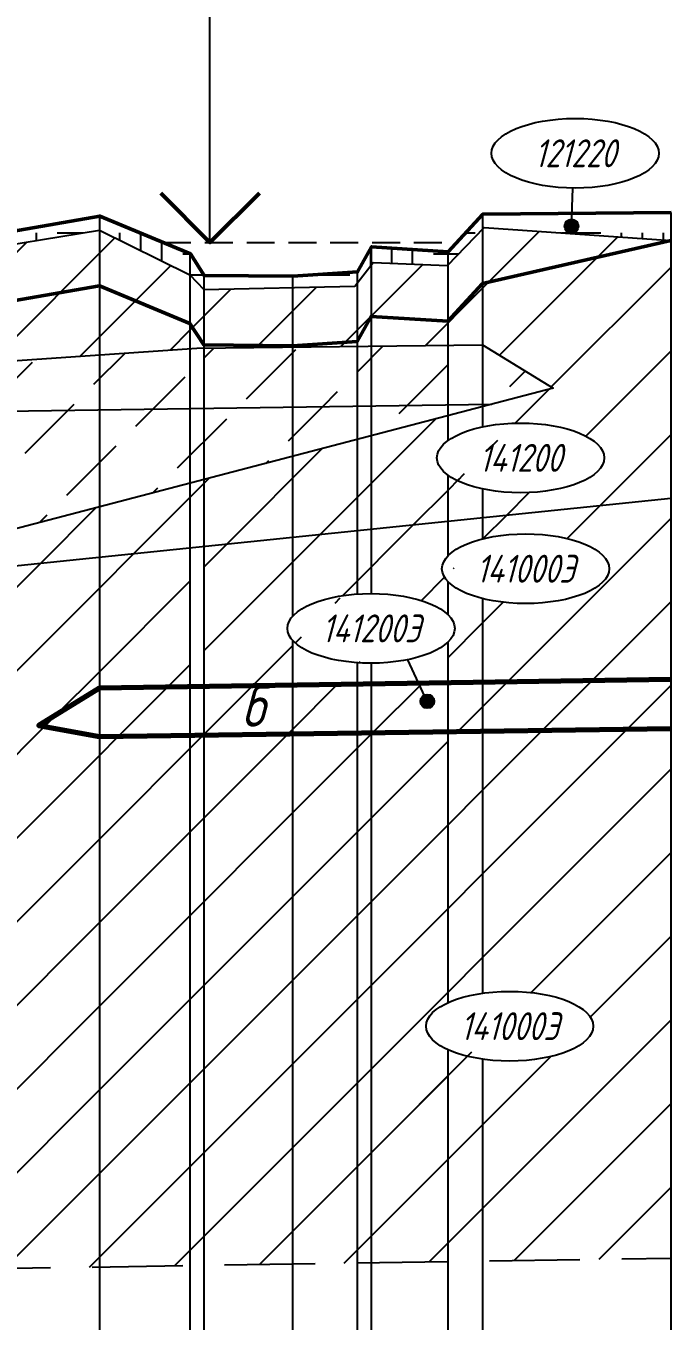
# Model space of a CAD drawing. Extents: x 27 to 1288, y -35 to 667.
# Drawn here: x 887.8 to 934.1, y 343.8 to 436.7 of the extents above; entities that cross this region are included whole.
import ezdxf
from ezdxf.enums import TextEntityAlignment as Align

# ---------------------------------------------------------------- set-up
doc = ezdxf.new("R2010")
doc.units = 0
doc.header["$PDMODE"] = 34
doc.linetypes.add('IZ_HIDDEN', pattern=[3, 2, -1])
doc.linetypes.add('ИИ27003', pattern=[9.5, 6.5, -3])
for name, color, linetype, lineweight in [('ИИ_ГЕОЛОГИЯ_025', 7, 'Continuous', 25), ('ИИ_ГЕОЛОГИЯ_050', 7, 'Continuous', 50), ('ИИ_ГЕОЛОГИЯ_070', 7, 'Continuous', 70), ('ИИ_ГИДРОЛОГИЯ_025', 150, 'Continuous', 25), ('ИИ_ПРОФИЛЬ_025', 7, 'Continuous', 25), ('ИИ_ТЕКСТ_025', 7, 'Continuous', 25)]:
    doc.layers.add(name, color=color, linetype=linetype, lineweight=lineweight)
doc.layers.add('Профиль', color=7, linetype='Continuous')
doc.layers.add('ТХ-Л', color=140, linetype='Continuous')
doc.styles.add('VNIPISIMPLEXCUR', font='simplex.shx', dxfattribs={"width": 0.8, "oblique": 15})
doc.linetypes.add('ИИ27001', pattern='A,2.5,[1,3dservice.shx,S=1.85,R=180.0000198478428,X=0,Y=0],2.5,-1', length=6)
doc.linetypes.add('ИИ27002', pattern='A,2,-0.6,[1,3dservice.shx,S=0.6,R=30.00001285727039,X=0.9,Y=0],-0.6,[1,3dservice.shx,S=0.6,R=-30.00001285727039,X=0.3,Y=0],-0.6,[1,3dservice.shx,S=0.6,R=209.9999754093337,X=-0.3,Y=0],-0.6,[1,3dservice.shx,S=0.6,R=150.0000069905724,X=-0.9,Y=0],-0.6,2', length=7)
doc.linetypes.add('ИИ27005', pattern='A,2.5,[1,3dservice.shx,S=1.85,R=180.0000198478428,X=0,Y=0],2.5,-2,[4,3dservice.shx,S=0.5,R=0,X=0,Y=0],-2', length=9)
doc.linetypes.add('ИИ27006', pattern='A,2,-2.1,[4,3dservice.shx,S=0.7,R=0,X=0,Y=0],-2.275,[4,3dservice.shx,S=0.7,R=0,X=0,Y=0],-2.1,2', length=10.475)
doc.dimstyles.new('ИИ-1000-м-dm$0', dxfattribs={"dimtxt": 2.5, "dimasz": 2.5, "dimexe": 1.25, "dimexo": 0, "dimgap": 1, "dimtad": 1, "dimtoh": 1, "dimzin": 1, "dimdsep": 46, "dimtxsty": 'VNIPISIMPLEXCUR', "dimblk": 'OBLIQUE', "dimcen": 2.5, "dimaunit": 1, "dimazin": 0, "dimtfac": 1, "dimtmove": 1, "dimatfit": 2, "dimfxl": 1, "dimarcsym": 0})
pattern_1 = [(45, (290.083646905272, -1421.620211683905), (-3.000000002036973, 3.000000002036973), [5, -2])]
pattern_2 = [(45, (287.083646905272, -1421.620211683905), (-3.000000002036973, 3.000000002036973), [])]
pattern_3 = [(90, (287.083646905272, -1421.620211683905), (-4.5, 4.5), [3, -6]), (90, (288.583646905272, -1421.620211683905), (-4.5, 4.5), [3, -6]), (90, (290.083646905272, -1421.620211683905), (-4.5, 4.5), [3, -6]), (0, (291.583646905272, -1421.620211683905), (4.5, 4.5), [3, -6]), (0, (291.583646905272, -1420.120211683905), (4.5, 4.5), [3, -6]), (0, (291.583646905272, -1418.620211683905), (4.5, 4.5), [3, -6])]

# ---------------------------------------------------------------- blocks, each defined once
blk = doc.blocks.new('ИИ16001')
at = {"linetype": 'Continuous', "lineweight": 25}
h = blk.add_hatch(color=0, dxfattribs=at)
edge = h.paths.add_edge_path()
edge.add_arc((0, 0), 0.5, 0, 360)
at = {"color": 0, "linetype": 'Continuous', "lineweight": 25}
blk.add_circle((0, 0), 0.5, dxfattribs=at)
blk = doc.blocks.new('ИИ25020')
at = {"color": 0, "linetype": 'Continuous', "lineweight": 25}
blk.add_ellipse((0, 0), major_axis=(-6, 0), ratio=0.4166666666666667, dxfattribs=at)
at = {"color": 0, "linetype": 'Continuous', "style": 'VNIPISIMPLEXCUR', "oblique": 15, "width": 0.75}
blk.add_attdef('INDEX', text='', height=2, dxfattribs=at).set_placement((0, 0), align=Align.MIDDLE_CENTER)
blk = doc.blocks.new('_Oblique')
at = {"color": 0, "linetype": 'ByBlock', "lineweight": -2}
blk.add_line((-0.5, -0.5), (0.5, 0.5), dxfattribs=at)
blk = doc.blocks.new('*D54')
at = {"layer": 'Defpoints', "color": 0, "transparency": 16777216}
for p in [(834.1102673209161, 483.0427432134748), (834.1102673209161, 421.7217238848094), (774.1102673209159, 419.7424356874544)]:
    blk.add_point(p, dxfattribs=at)
at = {"layer": 'ТХ-Л', "color": 0, "lineweight": -2, "transparency": 16777216}
for p, q in [((804.110267320916, 483.0427432134748), (812.1913332473487, 494.6874027596787)), ((812.1913332473487, 494.6874027596787), (912.2569628537816, 494.6874027596787)), ((774.1102673209159, 419.7424356874544), (774.1102673209159, 484.2927432134748)), ((834.1102673209161, 421.7217238848094), (834.1102673209161, 484.2927432134748)), ((774.1102673209159, 483.0427432134748), (834.1102673209161, 483.0427432134748))]:
    blk.add_line(p, q, dxfattribs=at)
at = {"layer": 'ТХ-Л', "color": 0, "lineweight": -2, "transparency": 16777216, "xscale": 2.5, "yscale": 2.5, "zscale": 2.5, "rotation": 180}
blk.add_blockref('_Oblique', (774.1102673209159, 483.0427432134748), dxfattribs=at)
at = {"layer": 'ТХ-Л', "color": 0, "lineweight": -2, "transparency": 16777216, "xscale": 2.5, "yscale": 2.5, "zscale": 2.5}
blk.add_blockref('_Oblique', (834.1102673209161, 483.0427432134748), dxfattribs=at)
at = {"layer": 'ТХ-Л', "color": 0, "transparency": 16777216, "insert": (862.2241480505651, 497.3540694263453), "char_height": 2.5, "attachment_point": 5, "style": 'VNIPISIMPLEXCUR'}
blk.add_mtext('Укрепление береговой траншеи трехмерными георешетками', dxfattribs=at)

msp = doc.modelspace()

# ---------------------------------------------------------------- hatches: boundary and pattern name
at = {"layer": 'ИИ_ГЕОЛОГИЯ_025'}
h = msp.add_hatch(dxfattribs=at)
h.set_pattern_fill('ИИ_ТОРФ', color=256, pattern_type=2)
h.set_pattern_definition(pattern_3)
h.paths.add_polyline_path([(893.1102673209159, 422.0777742499702), (893.1102673209159, 423.0924356874543), (883.6102673209159, 421.442435687454), (883.6102673209159, 420.5278432639284)])
h.paths.add_polyline_path([(893.1102673209159, 423.0924356874543), (893.1102673209159, 422.0777742499702), (899.6102673209159, 418.8681095123504), (899.6102673209159, 420.3924356874543)])
h.paths.add_polyline_path([(906.9602673209163, 418.7924356874541), (900.6102673209159, 418.8424356874541), (900.6102673209159, 417.8323499777887), (906.9602673209163, 417.968794873347)])
h = msp.add_hatch(dxfattribs=at)
h.set_pattern_fill('ИИ_ТОРФ', color=256, pattern_type=2)
h.set_pattern_definition(pattern_3)
h.paths.add_polyline_path([(899.6102673209159, 420.3924356874543), (899.6102673209159, 418.8681095123504), (900.604412756494, 417.8322241785081), (900.6102673209159, 417.8323499777887), (900.6102673209159, 418.8424356874541)])
h.paths.add_polyline_path([(906.9602673209163, 418.7924356874541), (900.6102673209159, 418.8424356874541), (900.6102673209159, 417.8323499777887), (906.9602673209163, 417.968794873347)])
h.paths.add_polyline_path([(911.6102673209159, 419.0924356874541), (906.9602673209163, 418.7924356874541), (906.9602673209163, 417.968794873347), (911.4316385535142, 418.064872949069), (911.6102673209159, 418.2921809960599)])
h.paths.add_polyline_path([(912.6102673209159, 419.564697457419), (912.6102673209159, 420.8924356874543), (911.6102673209159, 419.0924356874541), (911.6102673209159, 418.2921809960599)])
h.paths.add_polyline_path([(918.1102673209159, 420.5424356874544), (912.6102673209159, 420.8924356874543), (912.6102673209159, 419.564697457419), (912.7658412675166, 419.7626678654269), (918.1016749542919, 419.5321245314669), (918.1102673209159, 419.5411145793453)])
h.paths.add_polyline_path([(920.6102673209159, 422.156822297547), (920.6102673209159, 423.2424356874542), (918.1102673209159, 420.5424356874544), (918.1102673209159, 419.5411145793453)])
h.paths.add_polyline_path([(920.6102673209159, 423.2424356874542), (920.6102673209159, 422.156822297547), (920.7237029429284, 422.2755080703539), (934.1102673209159, 421.3326210765072), (934.1102673209159, 423.3424356874541)])
h.paths.add_polyline_path([(927.489996385272, 422.364525106095, -1), (926.489996385272, 422.364525106095, -1)], flags=16)
h = msp.add_hatch(dxfattribs=at)
h.set_pattern_fill('ИИ_ТОРФ', color=256, pattern_type=2)
h.set_pattern_definition(pattern_3)
h.paths.add_polyline_path([(927.0086042652362, 422.8641787329238), (927.0244605864095, 423.2899482301616), (920.6102673209159, 423.2424356874542), (920.6102673209159, 422.156822297547), (920.7237029429284, 422.2755080703539), (926.9548657595416, 421.8657607938835, -0.3937643488892641), (926.489996385272, 422.364525106095, -0.4251588306047361)])
h = msp.add_hatch(dxfattribs=at)
h.set_pattern_fill('ИИ_СУГЛИНОК', color=256, pattern_type=2)
h.set_pattern_definition(pattern_2)
h.paths.add_polyline_path([(893.1102673209159, 422.0777742499702), (883.6102673209159, 420.5278432639284), (883.6102673209159, 412.4873622273419), (893.1102673209159, 413.1313394374954)])
h.paths.add_polyline_path([(899.6102673209159, 418.8681095123504), (893.1102673209159, 422.0777742499702), (893.1102673209159, 413.1313394374954), (899.6102673209159, 413.5719554233899)])
h = msp.add_hatch(dxfattribs=at)
h.set_pattern_fill('ИИ_СУГЛИНОК', color=256, pattern_type=2)
h.set_pattern_definition(pattern_2)
h.paths.add_polyline_path([(912.6102673209159, 419.564697457419), (911.6102673209159, 418.2921809960599), (911.6102673209159, 413.7460501538317), (912.6102673209159, 413.7583190102962)])
h.paths.add_polyline_path([(918.1102673209159, 419.5317532843546), (912.7658412675166, 419.7626678654269), (912.6102673209159, 419.564697457419), (912.6102673209159, 413.7583190102962), (918.1102673209159, 413.8257977208516)])
h.paths.add_polyline_path([(920.6102673209159, 422.156822297547), (918.1102673209159, 419.5411145793453), (918.1102673209159, 413.8257977208516), (920.6102673209159, 413.856469862013)])
h = msp.add_hatch(dxfattribs=at)
h.set_pattern_fill('ИИ_СУГЛИНОК', color=256, pattern_type=2)
h.set_pattern_definition(pattern_2)
edge = h.paths.add_edge_path()
edge.add_line((934.1102673209159, 421.3326210765072), (920.7237029429284, 422.2755080703539))
edge.add_line((920.7237029429284, 422.2755080703539), (920.6102673209159, 422.156822297547))
edge.add_line((920.6102673209159, 422.156822297547), (920.6102673209159, 413.856469862013))
edge.add_line((920.6102673209159, 413.856469862013), (925.6844549733269, 410.7367668812694))
edge.add_line((925.6844549733269, 410.7367668812694), (920.6102673209159, 409.4108656282785))
edge.add_line((920.6102673209159, 409.4108656282785), (920.6102673209159, 407.9714817629529))
edge.add_ellipse((923.3330088733492, 405.7437104536148), major_axis=(6, 3.920540771274994e-13), ratio=0.4166666666666667, start_angle=243.01287567173512, end_angle=476.9871243282635, ccw=False)
edge.add_line((920.6102673209159, 403.5159391442762), (920.6102673209159, 401.4654290284564))
edge.add_line((920.6102673209159, 401.4654290284564), (934.1102673209159, 402.8558256649446))
edge.add_line((934.1102673209159, 402.8558256649446), (934.1102673209159, 421.3326210765072))
h = msp.add_hatch(dxfattribs=at)
h.set_pattern_fill('ИИ_СУГЛИНОК', color=256, pattern_type=2)
h.set_pattern_definition(pattern_2)
h.paths.add_polyline_path([(900.6102673209159, 417.8261238060638), (899.6102673209159, 418.8681095123504), (899.6102673209159, 413.5719554233899), (900.0942247261592, 413.6047614801964), (900.6102673209159, 413.6110927327211)])
h.paths.add_polyline_path([(906.9602673209163, 417.968794873347), (900.6102673209159, 417.8323499777887), (900.6102673209159, 413.6110927327211), (906.9602673209163, 413.6889999712712)])
h.paths.add_polyline_path([(911.6102673209159, 418.2921809960599), (911.4316385535142, 418.064872949069), (906.9602673209163, 417.968794873347), (906.9602673209163, 413.6889999712712), (911.6102673209159, 413.7460501538317)])
h = msp.add_hatch(dxfattribs=at)
h.set_pattern_fill('ИИ_СУПЕСЬ', color=256, pattern_type=2)
h.set_pattern_definition(pattern_1)
h.paths.add_polyline_path([(826.1102673209159, 413.1847558704171), (807.1102673209159, 412.8924356874545), (807.1102673209159, 409.3924356874545), (826.1102673209159, 409.3302689299305)])
h.paths.add_polyline_path([(818.641692615272, 411.942261146095, -1), (819.641692615272, 411.942261146095, -1)], flags=16)
h.paths.add_polyline_path([(823.838985585272, 411.6141571260951, -1), (822.838985585272, 411.6141571260951, -1)], flags=16)
h.paths.add_polyline_path([(834.1102673209159, 413.3078380527172), (826.1102673209159, 413.1847558704171), (826.1102673209159, 409.3302689299305), (833.4509640737069, 409.3062506501892), (834.1102673209159, 409.30192393529)])
h.paths.add_polyline_path([(841.6102673209159, 413.236998964383), (837.9241709709058, 413.3665160007577), (834.1102673209159, 413.3078380527172), (834.1102673209159, 409.30192393529), (841.6102673209159, 409.2527047605295)])
h.paths.add_polyline_path([(843.1102673209159, 413.1842940060437), (841.6102673209159, 413.236998964383), (841.6102673209159, 409.2527047605295), (843.1102673209159, 409.2428609255774)])
h.paths.add_polyline_path([(856.1102673209159, 412.7275177004362), (843.1102673209159, 413.1842940060437), (843.1102673209159, 409.2428609255774), (856.1102673209159, 409.1575476893258)])
h.paths.add_polyline_path([(866.6102673209159, 412.358582992061), (856.1102673209159, 412.7275177004362), (856.1102673209159, 409.1575476893258), (866.6102673209159, 409.0886408446611)])
h.paths.add_polyline_path([(867.1102673209159, 412.3410146726146), (866.6102673209159, 412.358582992061), (866.6102673209159, 409.0886408446611), (867.1102673209159, 409.0853595663439)])
h.paths.add_polyline_path([(872.1102673209159, 412.3058431589725), (868.1112598674536, 412.3058431589725), (867.1102673209159, 412.3410146726146), (867.1102673209159, 409.0853595663439), (872.1102673209159, 409.0525467831701)])
h.paths.add_polyline_path([(925.6844549733269, 410.7367668812694), (920.6102673209159, 413.856469862013), (900.0942247261592, 413.6047614801964), (880.9324844392868, 412.3058431589725), (872.1102673209159, 412.3058431589725), (872.1102673209159, 409.0525467831701), (879.67171918643, 409.0029243270619), (921.2826386700633, 409.5865583845143)])
h.paths.add_polyline_path([(806.8339523043012, 409.6492884444701), (811.0720475423964, 409.3303013106233), (812.0290089439361, 412.9017298820518), (807.7909137058409, 413.2207170158986)], flags=9)
h = msp.add_hatch(dxfattribs=at)
h.set_pattern_fill('ИИ_СУПЕСЬ', color=256, pattern_type=2)
h.set_pattern_definition(pattern_1)
h.paths.add_polyline_path([(893.1102673209159, 409.1914131773765), (883.6102673209159, 409.0581663370133), (883.6102673209159, 400.4549512458507), (886.3131406390432, 400.4489181488873), (893.1102673209159, 402.2250288096648)])
h.paths.add_polyline_path([(899.6102673209159, 409.2825820681512), (893.1102673209159, 409.1914131773765), (893.1102673209159, 402.2250288096648), (899.6102673209159, 403.9234993304281)])
h.paths.add_polyline_path([(900.6102673209159, 409.2966080513472), (899.6102673209159, 409.2825820681512), (899.6102673209159, 403.9234993304281), (900.6102673209159, 404.1848024874685)])
h.paths.add_polyline_path([(906.9602673209163, 409.3856730446425), (900.6102673209159, 409.2966080513472), (900.6102673209159, 404.1848024874685), (906.9602673209163, 405.8440775346758)])
h.paths.add_polyline_path([(911.6102673209159, 409.4508938665047), (906.9602673209163, 409.3856730446425), (906.9602673209163, 405.8440775346758), (911.6102673209159, 407.059137214914)])
h.paths.add_polyline_path([(912.6102673209159, 409.4649198497007), (911.6102673209159, 409.4508938665047), (911.6102673209159, 407.059137214914), (912.6102673209159, 407.3204403719546)])
h.paths.add_polyline_path([(918.1102673209159, 408.7576077356773), (918.1102673209159, 409.5420627572794), (912.6102673209159, 409.4649198497007), (912.6102673209159, 407.3204403719546)])
h.paths.add_polyline_path([(920.6102673209159, 409.4108656282785), (920.6102673209159, 409.5771277152696), (918.1102673209159, 409.5420627572794), (918.1102673209159, 408.7576077356773)])
h = msp.add_hatch(dxfattribs=at)
h.set_pattern_fill('ИИ_СУГЛИНОК', color=256, pattern_type=2)
h.set_pattern_definition(pattern_2)
edge = h.paths.add_edge_path()
edge.add_line((920.6102673209159, 409.4108656282785), (918.1102673209159, 408.7576077356773))
edge.add_line((918.1102673209159, 408.7576077356773), (918.1102673209159, 406.9743219403699))
edge.add_ellipse((923.3330088733492, 405.7437104536148), major_axis=(6, 3.920540771274994e-13), ratio=0.4166666666666667, start_angle=476.9871243282635, end_angle=510.511780661525, ccw=False)
edge.add_line((920.6102673209159, 407.9714817629529), (920.6102673209159, 409.4108656282785))
edge = h.paths.add_edge_path()
edge.add_ellipse((923.3330088733492, 405.7437104536148), major_axis=(6, 3.920540771274994e-13), ratio=0.4166666666666667, start_angle=209.4882193384743, end_angle=243.01287567173512, ccw=False)
edge.add_line((918.1102673209159, 404.5130989668589), (918.1102673209159, 401.2079481698474))
edge.add_line((918.1102673209159, 401.2079481698474), (920.6102673209159, 401.4654290284564))
edge.add_line((920.6102673209159, 401.4654290284564), (920.6102673209159, 403.5159391442762))
h = msp.add_hatch(dxfattribs=at)
h.set_pattern_fill('ИИ_СУГЛИНОК', color=256, pattern_type=2)
h.set_pattern_definition(pattern_2)
h.paths.add_polyline_path([(883.6102673209159, 399.74264881778), (873.0961669814031, 396.9952812056249), (882.6282890591356, 397.5535760786524), (883.6102673209159, 397.6547123210439)])
h.paths.add_polyline_path([(893.1102673209159, 402.2250288096648), (883.6102673209159, 399.74264881778), (883.6102673209159, 397.6547123210439), (893.1102673209159, 398.6331395837578)])
h.paths.add_polyline_path([(899.6102673209159, 403.9234993304281), (893.1102673209159, 402.2250288096648), (893.1102673209159, 398.6331395837578), (899.6102673209159, 399.3025898161411)])
h.paths.add_polyline_path([(900.6102673209159, 404.1848024874685), (899.6102673209159, 403.9234993304281), (899.6102673209159, 399.3025898161411), (900.6102673209159, 399.4055821595848)])
h.paths.add_polyline_path([(906.9602673209163, 405.8440775346758), (900.6102673209159, 404.1848024874685), (900.6102673209159, 399.4055821595848), (906.9602673209163, 400.0595835404515)])
h.paths.add_polyline_path([(911.6102673209159, 407.059137214914), (906.9602673209163, 405.8440775346758), (906.9602673209163, 400.0595835404515), (911.6102673209159, 400.5384979374642)])
h.paths.add_polyline_path([(912.6102673209159, 407.3204403719546), (911.6102673209159, 407.059137214914), (911.6102673209159, 400.5384979374642), (912.6102673209159, 400.6414902809076)])
edge = h.paths.add_edge_path()
edge.add_ellipse((923.3330088733492, 405.7437104536148), major_axis=(6, 3.920540771274994e-13), ratio=0.4166666666666667, start_angle=510.511780661525, end_angle=569.4882193384743, ccw=False)
edge.add_line((918.1102673209159, 406.9743219403699), (918.1102673209159, 408.7576077356773))
edge.add_line((918.1102673209159, 408.7576077356773), (912.6102673209159, 407.3204403719546))
edge.add_line((912.6102673209159, 407.3204403719546), (912.6102673209159, 400.6414902809076))
edge.add_line((912.6102673209159, 400.6414902809076), (918.1102673209159, 401.2079481698474))
edge.add_line((918.1102673209159, 401.2079481698474), (918.1102673209159, 404.5130989668589))
h = msp.add_hatch(dxfattribs=at)
h.set_pattern_fill('ИИ_СУГЛИНОК', color=256, pattern_type=2)
h.set_pattern_definition(pattern_2)
edge = h.paths.add_edge_path(flags=16)
edge.add_ellipse((912.6102673209159, 393.5151648348537), major_axis=(6, 3.920540771274994e-13), ratio=0.4166666666666667, start_angle=199.6666382150524, end_angle=260.40593177313815, ccw=False)
edge.add_line((906.9602673209163, 392.6737973137567), (906.9602673209163, 389.4299311694995))
edge.add_line((906.9602673209163, 389.4299311694995), (911.6102673209159, 389.5005811145636))
edge.add_line((911.6102673209159, 389.5005811145636), (911.6102673209159, 391.0501315918955))
edge = h.paths.add_edge_path(flags=16)
edge.add_ellipse((912.6102673209159, 393.5151648348537), major_axis=(6, 3.920540771274994e-13), ratio=0.4166666666666667, start_angle=260.40593177313815, end_angle=269.9999999999984, ccw=False)
edge.add_line((911.6102673209159, 391.0501315918955), (911.6102673209159, 389.5005811145636))
edge.add_line((911.6102673209159, 389.5005811145636), (912.6102673209159, 389.5157746511366))
edge.add_line((912.6102673209159, 389.5157746511366), (912.6102673209159, 391.0151648348537))
edge = h.paths.add_edge_path(flags=16)
edge.add_ellipse((912.6102673209159, 393.5151648348537), major_axis=(6, 3.920540771274994e-13), ratio=0.4166666666666667, start_angle=269.9999999999984, end_angle=296.0276260142125, ccw=False)
edge.add_line((912.6102673209159, 391.0151648348537), (912.6102673209159, 389.5157746511366))
edge.add_line((912.6102673209159, 389.5157746511366), (916.0403877006437, 389.5678903105754))
edge.add_line((916.0403877006437, 389.5678903105754), (915.2430940974957, 391.2687083982369))
edge = h.paths.add_edge_path(flags=16)
edge.add_ellipse((912.6102673209159, 393.5151648348537), major_axis=(6, 3.920540771274994e-13), ratio=0.4166666666666667, start_angle=296.0276260142125, end_angle=336.4435356908982, ccw=False)
edge.add_line((915.2430940974957, 391.2687083982369), (916.0403877006437, 389.5678903105754))
edge.add_line((916.0403877006437, 389.5678903105754), (918.1102673209159, 389.5993391022876))
edge.add_line((918.1102673209159, 389.5993391022876), (918.1102673209159, 392.5160332674973))
edge = h.paths.add_edge_path(flags=16)
edge.add_ellipse((923.6957128955564, 397.7941868342814), major_axis=(6, 3.920540771274994e-13), ratio=0.4166666666666667, start_angle=201.4232626171556, end_angle=239.0532688812253, ccw=False)
edge.add_line((918.1102673209159, 396.8810499054357), (918.1102673209159, 394.5142964022107))
edge.add_ellipse((912.6102673209159, 393.5151648348537), major_axis=(6, 3.920540771274994e-13), ratio=0.4166666666666667, start_angle=336.4435356908982, end_angle=383.55646430910053, ccw=False)
edge.add_line((918.1102673209159, 392.5160332674971), (918.1102673209159, 389.5993391022876))
edge.add_line((918.1102673209159, 389.5993391022876), (920.6102673209159, 389.6373229437197))
edge.add_line((920.6102673209159, 389.6373229437197), (920.6102673209159, 395.6500724092339))
h.paths.add_polyline_path([(934.1102673209159, 402.8558256649446), (900.6102673209159, 399.4055821595848), (900.6102673209159, 389.3334522122616), (934.1102673209159, 389.8424356874541)])
edge = h.paths.add_edge_path(flags=16)
edge.add_ellipse((923.6957128955564, 397.7941868342814), major_axis=(6, 3.920540771274994e-13), ratio=0.4166666666666667, start_angle=201.4232626171556, end_angle=539.999999999991, ccw=False)
edge.add_line((918.1102673209159, 396.8810499054357), (918.1102673209159, 394.5142964022107))
edge.add_ellipse((912.6102673209159, 393.5151648348537), major_axis=(6, 3.920540771274994e-13), ratio=0.4166666666666667, start_angle=179.999999999991, end_angle=383.5564643091005, ccw=False)
edge.add_ellipse((912.6102673209159, 393.5151648348537), major_axis=(6, 3.920540771274994e-13), ratio=0.4166666666666667, start_angle=383.55646430910053, end_angle=539.999999999991, ccw=False)
edge.add_line((918.1102673209159, 394.5142964022109), (918.1102673209159, 396.8810499054359))
edge.add_ellipse((923.6957128955564, 397.7941868342814), major_axis=(6, 3.920540771274994e-13), ratio=0.4166666666666667, start_angle=179.999999999991, end_angle=201.4232626171556, ccw=False)
h.paths.add_polyline_path([(918.3831668707694, 396.4281614304969), (928.7403097279123, 396.1602122380659), (929.5441573052057, 399.1602122380659), (919.1870144480628, 399.4281614304969)], flags=24)
h.paths.add_polyline_path([(907.440578438986, 392.1491394310692), (917.5120070104145, 391.8811902386383), (918.3158545877079, 394.8811902386383), (908.2444260162794, 395.1491394310692)], flags=24)
h = msp.add_hatch(dxfattribs=at)
h.set_pattern_fill('ИИ_СУГЛИНОК', color=256, pattern_type=2)
h.set_pattern_definition(pattern_2)
edge = h.paths.add_edge_path()
edge.add_line((911.6102673209159, 400.5384979374642), (906.9602673209163, 400.0595835404515))
edge.add_line((906.9602673209163, 400.0595835404515), (906.9602673209163, 394.3565323559501))
edge.add_ellipse((912.6102673209159, 393.5151648348537), major_axis=(6, 3.920540771274994e-13), ratio=0.4166666666666667, start_angle=459.5940682268583, end_angle=520.333361784951, ccw=False)
edge.add_line((911.6102673209159, 395.980198077812), (911.6102673209159, 400.5384979374642))
edge = h.paths.add_edge_path()
edge.add_line((912.6102673209159, 400.6414902809076), (911.6102673209159, 400.5384979374642))
edge.add_line((911.6102673209159, 400.5384979374642), (911.6102673209159, 395.980198077812))
edge.add_ellipse((912.6102673209159, 393.5151648348537), major_axis=(6, 3.920540771274994e-13), ratio=0.4166666666666667, start_angle=449.99999999999847, end_angle=459.5940682268583, ccw=False)
edge.add_line((912.6102673209159, 396.0151648348537), (912.6102673209159, 400.6414902809076))
edge = h.paths.add_edge_path()
edge.add_ellipse((923.6957128955564, 397.7941868342814), major_axis=(6, 3.920540771274994e-13), ratio=0.4166666666666667, start_angle=518.5767373828479, end_angle=561.4232626171555, ccw=False)
edge.add_line((918.1102673209159, 398.7073237631264), (918.1102673209159, 401.2079481698474))
edge.add_line((918.1102673209159, 401.2079481698474), (912.6102673209159, 400.6414902809076))
edge.add_line((912.6102673209159, 400.6414902809076), (912.6102673209159, 396.0151648348537))
edge.add_ellipse((912.6102673209159, 393.5151648348537), major_axis=(6, 3.920540771274994e-13), ratio=0.4166666666666667, start_angle=383.55646430910053, end_angle=449.99999999999847, ccw=False)
edge.add_line((918.1102673209159, 394.5142964022109), (918.1102673209159, 396.8810499054359))
h = msp.add_hatch(dxfattribs=at)
h.set_pattern_fill('ИИ_СУГЛИНОК', color=256, pattern_type=2)
h.set_pattern_definition(pattern_2)
h.paths.add_polyline_path([(899.6102673209159, 399.3025898161411), (893.1102673209159, 398.6331395837578), (893.1102673209159, 389.2195006879647), (899.6102673209159, 389.3182586756886)])
h.paths.add_polyline_path([(893.1102673209159, 389.2195006879647), (888.7657210967445, 386.5398444474731), (893.1102673209159, 385.7582753604711)])
h.paths.add_polyline_path([(899.6102673209159, 389.3182586756886), (893.1102673209159, 389.2195006879647), (893.1102673209159, 385.7582753604711), (899.6102673209159, 385.8508861440171)])
h.paths.add_polyline_path([(900.6102673209159, 389.3334522122616), (899.6102673209159, 389.3182586756886), (899.6102673209159, 385.8508861440171), (900.6102673209159, 385.8651339568705)])
edge = h.paths.add_edge_path()
edge.add_ellipse((912.6102673209159, 393.5151648348537), major_axis=(6, 3.920540771274994e-13), ratio=0.4166666666666667, start_angle=520.333361784951, end_angle=559.6666382150524, ccw=False)
edge.add_line((906.9602673209163, 394.3565323559501), (906.9602673209163, 400.0595835404515))
edge.add_line((906.9602673209163, 400.0595835404515), (900.6102673209159, 399.4055821595848))
edge.add_line((900.6102673209159, 399.4055821595848), (900.6102673209159, 389.3334522122616))
edge.add_line((900.6102673209159, 389.3334522122616), (906.9602673209163, 389.4299311694995))
edge.add_line((906.9602673209163, 389.4299311694995), (906.9602673209163, 392.6737973137567))
h.paths.add_polyline_path([(906.9602673209163, 389.4299311694995), (900.6102673209159, 389.3334522122616), (900.6102673209159, 385.8651339568705), (906.9602673209163, 385.9556075684886)])
h = msp.add_hatch(dxfattribs=at)
h.set_pattern_fill('ИИ_СУГЛИНОК', color=256, pattern_type=2)
h.set_pattern_definition(pattern_2)
h.paths.add_polyline_path([(872.1102673209159, 391.0691978690204), (867.1102673209159, 391.0691978690204), (867.1102673209159, 352.1212652967213), (872.1102673209159, 350.4391524002156)])
h.paths.add_polyline_path([(883.6102673209159, 397.6547123210439), (882.6282890591356, 397.5535760786524), (872.1102673209159, 396.9375372194188), (872.1102673209159, 394.8242531547305), (872.6465705331557, 394.8242531547305), (872.6465705331557, 391.0691978690204), (872.1102673209159, 391.0691978690204), (872.1102673209159, 350.4391524002153), (880.7767975278383, 347.523535954411), (883.6102673209159, 347.5670419866669)])
h.paths.add_polyline_path([(893.1102673209159, 385.7582753604711), (888.7657210967445, 386.5398444474731), (893.1102673209159, 389.2195006879647), (893.1102673209159, 398.6331395837578), (883.6102673209159, 397.6547123210439), (883.6102673209159, 347.5670419866669), (893.1102673209159, 347.712908128399)])
h = msp.add_hatch(dxfattribs=at)
h.set_pattern_fill('ИИ_СУГЛИНОК', color=256, pattern_type=2)
h.set_pattern_definition(pattern_2)
edge = h.paths.add_edge_path()
edge.add_ellipse((923.6957128955564, 397.7941868342814), major_axis=(6, 3.920540771274994e-13), ratio=0.4166666666666667, start_angle=201.4232626171556, end_angle=239.0532688812253, ccw=False)
edge.add_line((918.1102673209159, 396.8810499054357), (918.1102673209159, 394.5142964022107))
edge.add_ellipse((912.6102673209159, 393.5151648348537), major_axis=(6, 3.920540771274994e-13), ratio=0.4166666666666667, start_angle=336.4435356908982, end_angle=383.55646430910053, ccw=False)
edge.add_line((918.1102673209159, 392.5160332674971), (918.1102673209159, 389.5993391022876))
edge.add_line((918.1102673209159, 389.5993391022876), (920.6102673209159, 389.6373229437197))
edge.add_line((920.6102673209159, 389.6373229437197), (920.6102673209159, 395.6500724092339))
h = msp.add_hatch(dxfattribs=at)
h.set_pattern_fill('ИИ_СУГЛИНОК', color=256, pattern_type=2)
h.set_pattern_definition(pattern_2)
h.paths.add_polyline_path([(911.6102673209159, 389.5005811145636), (906.9602673209163, 389.4299311694995), (906.9602673209163, 385.9556075684886), (911.6102673209159, 386.021859898256)])
h.paths.add_polyline_path([(912.6102673209159, 389.5157746511366), (911.6102673209159, 389.5005811145636), (911.6102673209159, 386.021859898256), (912.6102673209159, 386.0361077111093)])
h.paths.add_polyline_path([(918.1102673209159, 389.5993391022876), (916.0403877006437, 389.5678903105754), (916.431472273101, 388.7336133114693, -0.5492763474870815), (917.143696875272, 388.2808874360951, -1), (916.143696875272, 388.2808874360951, -0.2909252782720076), (916.431472273101, 388.7336133114693), (916.0403877006437, 389.5678903105754), (912.6102673209159, 389.5157746511366), (912.6102673209159, 386.0361077111093), (918.1102673209159, 386.1144706818022)])
h.paths.add_polyline_path([(920.6102673209159, 389.6373229437197), (918.1102673209159, 389.5993391022876), (918.1102673209159, 386.1144706818022), (920.6102673209159, 386.1500902139353)])
h.paths.add_polyline_path([(934.1102673209159, 389.8424356874541), (920.6102673209159, 389.6373229437197), (920.6102673209159, 386.1500902139353), (934.1102673209159, 386.3424356874541)])
h = msp.add_hatch(dxfattribs=at)
h.set_pattern_fill('ИИ_СУГЛИНОК', color=256, pattern_type=2)
h.set_pattern_definition(pattern_2)
h.paths.add_polyline_path([(899.6102673209159, 385.8508861440171), (893.1102673209159, 385.7582753604711), (893.1102673209159, 347.712908128399), (899.6102673209159, 347.8127112780053)])
h.paths.add_polyline_path([(900.6102673209159, 385.8651339568705), (899.6102673209159, 385.8508861440171), (899.6102673209159, 347.8127112780053), (900.6102673209159, 347.828065608714)])
h.paths.add_polyline_path([(906.9602673209163, 385.9556075684886), (900.6102673209159, 385.8651339568705), (900.6102673209159, 347.828065608714), (906.9602673209163, 347.9255656087141)])
h.paths.add_polyline_path([(911.6102673209159, 386.021859898256), (906.9602673209163, 385.9556075684886), (906.9602673209163, 347.9255656087141), (911.6102673209159, 347.9969632465093)])
h.paths.add_polyline_path([(912.6102673209159, 386.0361077111093), (911.6102673209159, 386.021859898256), (911.6102673209159, 347.9969632465093), (912.6102673209159, 348.012317577218)])
edge = h.paths.add_edge_path()
edge.add_line((918.1102673209159, 386.1144706818022), (912.6102673209159, 386.0361077111093))
edge.add_line((912.6102673209159, 386.0361077111093), (912.6102673209159, 348.012317577218))
edge.add_line((912.6102673209159, 348.012317577218), (918.1102673209159, 348.0967663961155))
edge.add_line((918.1102673209159, 348.0967663961155), (918.1102673209159, 363.2972811542691))
edge.add_ellipse((922.5499070568294, 364.9789634621384), major_axis=(6, 3.920540771274994e-13), ratio=0.4166666666666667, start_angle=497.7263009933235, end_angle=582.2736990066692, ccw=False)
edge.add_line((918.1102673209159, 366.6606457700075), (918.1102673209159, 386.1144706818022))
h = msp.add_hatch(dxfattribs=at)
h.set_pattern_fill('ИИ_СУГЛИНОК', color=256, pattern_type=2)
h.set_pattern_definition(pattern_2)
edge = h.paths.add_edge_path(flags=17)
edge.add_line((920.6102673209159, 386.1500902139353), (918.1102673209159, 386.1144706818022))
edge.add_line((918.1102673209159, 386.1144706818022), (918.1102673209159, 366.6606457700075))
edge.add_ellipse((922.5499070568294, 364.9789634621384), major_axis=(6, 3.920540771274994e-13), ratio=0.4166666666666667, start_angle=468.8609955187108, end_angle=497.7263009933235, ccw=False)
edge.add_line((920.6102673209159, 367.3447275834278), (920.6102673209159, 386.1500902139353))
h.paths.add_polyline_path([(934.1102673209159, 386.3424356874541), (912.6102673209159, 386.0361077111093), (912.6102673209159, 348.012317577218), (934.1102673209159, 348.3424356874541)])
edge = h.paths.add_edge_path(flags=16)
edge.add_ellipse((922.5499070568294, 364.9789634621384), major_axis=(6, 3.920540771274994e-13), ratio=0.4166666666666667, start_angle=0, end_angle=360)
h.paths.add_polyline_path([(917.2373610320424, 363.6129380583538), (927.5945038891853, 363.3449888659229), (928.3983514664786, 366.3449888659229), (918.0412086093357, 366.6129380583538)], flags=24)
h = msp.add_hatch(dxfattribs=at)
h.set_pattern_fill('ИИ_СУГЛИНОК', color=256, pattern_type=2)
h.set_pattern_definition(pattern_2)
edge = h.paths.add_edge_path()
edge.add_line((920.6102673209159, 383.463796034174), (918.1102673209159, 383.2845243254114))
edge.add_line((918.1102673209159, 383.2845243254114), (918.1102673209159, 366.6606457700075))
edge.add_ellipse((922.5499070568294, 364.9789634621384), major_axis=(6, 3.920540771274994e-13), ratio=0.4166666666666667, start_angle=468.8609955187108, end_angle=497.7263009933235, ccw=False)
edge.add_line((920.6102673209159, 367.3447275834278), (920.6102673209159, 383.463796034174))

# ---------------------------------------------------------------- linework, layer by layer
at = {"layer": 'ИИ_ГЕОЛОГИЯ_025', "flags": 128}
for points in [[(926.9899963837843, 422.3645251093724), (927.0915850061532, 425.0923543579311)], [(809.6722066563339, 419.5746390034474), (826.1102673209159, 417.8102785148531), (834.1102673209159, 420.7863955485991), (841.6102673209159, 419.5817784360124), (843.1102673209159, 417.4559823948966), (867.2623110709951, 419.3654693496994), (867.6779650048067, 420.7276417978019), (872.1102673209159, 420.6493753491125), (883.4601156269912, 420.5033459204526), (893.1102673209159, 422.0777742499702), (899.6102673209159, 418.8681095123504), (900.604412756494, 417.8322241785081), (911.4316385535142, 418.064872949069), (912.7658412675166, 419.7626678654269), (918.1016749542919, 419.5321245314669), (920.7237029429284, 422.2755080703539), (934.1102673209159, 421.3326210765072)], [(807.1102673209159, 412.8924356874545), (837.9241709709058, 413.3665160007577), (868.1112598674536, 412.3058431589725), (880.9324844392868, 412.3058431589725), (900.0942247261592, 413.6047614801964), (920.6102673209159, 413.856469862013), (925.6844549733269, 410.7367668812694), (873.0961669814026, 396.9952812056247)], [(807.1102673209159, 394.3924356874545), (846.8467917056878, 395.4578594733912), (882.6282890591356, 397.5535760786524), (934.1102673209159, 402.8558256649446)], [(916.6436968769831, 388.2808874354505), (915.2430940974958, 391.2687083982366)]]:
    msp.add_lwpolyline(points, dxfattribs=at)
at = {"layer": 'ИИ_ГЕОЛОГИЯ_025', "linetype": 'ИИ27002', "flags": 128}
for points in [[(807.1102673209159, 409.3924356874545), (833.4509640737069, 409.3062506501892), (879.67171918643, 409.0029243270619), (921.282638670063, 409.5865583845143)], [(934.1102673209159, 389.8424356874541), (893.1102673209159, 389.2195006879647), (888.7657210967445, 386.5398444474731), (893.1102673209159, 385.7582753604711), (934.1102673209159, 386.3424356874541)]]:
    msp.add_lwpolyline(points, dxfattribs=at)
at = {"layer": 'ИИ_ГЕОЛОГИЯ_025', "linetype": 'ИИ27003', "flags": 128}
msp.add_lwpolyline([(807.1102673209159, 346.3924356874545), (934.1102673209159, 348.3424356874541)], dxfattribs=at)
at = {"layer": 'ИИ_ГЕОЛОГИЯ_050', "linetype": 'ИИ27001', "flags": 128}
msp.add_lwpolyline([(807.1102673209159, 421.3924356874545), (809.929416465272, 420.2828369960953), (826.139416465272, 418.6828369960951), (834.139416465272, 421.7328369960951), (841.639416465272, 420.4328369960949), (843.139416465272, 418.4328369960951), (856.139416465272, 419.2828369960953), (866.639416465272, 419.9828369960951), (867.139416465272, 421.6828369960949), (872.139416465272, 421.4828369960951), (883.639416465272, 421.4328369960949), (893.139416465272, 423.0828369960952), (899.639416465272, 420.3828369960952), (900.639416465272, 418.832836996095), (906.9894164652724, 418.7828369960951), (911.639416465272, 419.082836996095), (912.639416465272, 420.8828369960952), (918.139416465272, 420.5328369960953), (920.639416465272, 423.2328369960951), (934.139416465272, 423.332836996095)], dxfattribs=at)
at = {"layer": 'ИИ_ГЕОЛОГИЯ_050', "linetype": 'ИИ27005', "flags": 128}
msp.add_lwpolyline([(807.1102673209159, 418.8924356874545), (813.5001586998815, 416.0855582474526), (826.139416465272, 413.6828369960951), (834.139416465272, 416.7328369960951), (841.639416465272, 415.4328369960949), (843.139416465272, 413.4328369960951), (856.139416465272, 414.2828369960953), (861.6273550653995, 414.6602415370864), (866.6102673209159, 414.9924356874542), (867.1102673209159, 416.692435687454), (872.1102673209159, 416.4924356874542), (883.6102673209159, 416.442435687454), (893.1102673209159, 418.0924356874543), (899.6102673209159, 415.3924356874543), (900.6102673209159, 413.8424356874541), (906.9602673209163, 413.7924356874541), (911.6102673209159, 414.0924356874541), (912.6102673209159, 415.8924356874543), (918.1102673209159, 415.5424356874544), (920.6102673209159, 418.2424356874542), (934.1102673209159, 421.3326210765072)], dxfattribs=at)
at = {"layer": 'ИИ_ГЕОЛОГИЯ_070', "linetype": 'ИИ27006', "flags": 128}
msp.add_lwpolyline([(934.1102673209159, 389.8424356874541), (893.1102673209159, 389.2195006879647), (888.7657210967445, 386.5398444474731), (893.1102673209159, 385.7582753604711), (934.1102673209159, 386.3424356874541)], dxfattribs=at)
at = {"layer": 'ИИ_ГИДРОЛОГИЯ_025', "flags": 128}
msp.add_lwpolyline([(901.0482183345594, 421.1924356874542), (901.0482183345594, 451.2807036674358), (901.0482183345594, 469.0643962713666)], dxfattribs=at)
at = {"layer": 'ИИ_ГИДРОЛОГИЯ_025', "lineweight": 50, "flags": 128}
msp.add_lwpolyline([(897.5173212299123, 424.7233327921012), (901.0482183345594, 421.1924356874542), (904.5947453472763, 424.7310023475902)], dxfattribs=at)
at = {"layer": 'ИИ_ГИДРОЛОГИЯ_025', "linetype": 'IZ_HIDDEN', "flags": 128}
msp.add_lwpolyline([(897.6843413949902, 421.1924356874542), (918.7121191727676, 421.1924356874542)], dxfattribs=at)
at = {"layer": 'ИИ_ПРОФИЛЬ_025', "flags": 128}
for points in [[(883.6102673209159, 421.442435687454), (893.1102673209159, 423.0924356874543), (899.6102673209159, 420.3924356874543), (900.6102673209159, 418.8424356874541), (906.9602673209163, 418.7924356874541), (911.6102673209159, 419.0924356874541), (912.6102673209159, 420.8924356874543), (918.1102673209159, 420.5424356874544), (920.6102673209159, 423.2424356874542), (934.1102673209159, 423.3424356874541)], [(893.1102673209159, 423.0924356874543), (893.1102673209159, 302.2424356874542)], [(920.6102673209159, 423.2424356874542), (920.6102673209159, 407.9714817629529)], [(934.1102673209159, 423.3424356874541), (934.1102673209159, 302.2424356874542)], [(912.6102673209159, 420.8924356874543), (912.6102673209159, 396.0151648348537)], [(899.6102673209159, 420.3924356874543), (899.6102673209159, 302.2424356874542)], [(918.1102673209159, 420.5424356874544), (918.1102673209159, 406.9743219403699)], [(911.6102673209159, 419.0924356874541), (911.6102673209159, 395.980198077812)], [(900.6102673209159, 418.8424356874541), (900.6102673209159, 302.2424356874542)], [(906.9602673209163, 418.7924356874541), (906.9602673209163, 394.3565323559499)], [(918.1102673209159, 404.5130989668589), (918.1102673209159, 398.7073237631262)], [(920.6102673209159, 403.5159391442762), (920.6102673209159, 399.9383012593287)], [(918.1102673209159, 396.8810499054357), (918.1102673209159, 394.5142964022109)], [(920.6102673209159, 395.6500724092339), (920.6102673209159, 367.3447275834278)], [(906.9602673209163, 392.6737973137567), (906.9602673209163, 302.2424356874542)], [(918.1102673209159, 392.5160332674973), (918.1102673209159, 366.6606457700075)], [(911.6102673209159, 391.0501315918955), (911.6102673209159, 302.2424356874542)], [(912.6102673209159, 391.0151648348537), (912.6102673209159, 302.2424356874542)], [(918.1102673209159, 363.2972811542691), (918.1102673209159, 302.2424356874542)], [(920.6102673209159, 362.6131993408487), (920.6102673209159, 302.2424356874542)]]:
    msp.add_lwpolyline(points, dxfattribs=at)
at = {"layer": 'Профиль'}
msp.add_lwpolyline([(883.6102673209161, 421.442435687454), (893.1102673209161, 423.0924356874543), (899.6102673209161, 420.3924356874543), (900.6102673209161, 418.8424356874541), (906.9602673209165, 418.7924356874541), (911.6102673209161, 419.0924356874541), (912.6102673209161, 420.8924356874541), (918.1102673209161, 420.5424356874546), (920.6102673209161, 423.2424356874544), (934.1102673209161, 423.3424356874543)], dxfattribs=at)

# ---------------------------------------------------------------- block references
at = {"layer": 'ИИ_ГЕОЛОГИЯ_025'}
for p, values in [((927.2540706733944, 427.5914374678471), {'INDEX': '121220'}), ((923.3330088733492, 405.7437104536148), {'INDEX': '141200'}), ((923.6957128955564, 397.7941868342814), {'INDEX': '141000Э'}), ((912.6102673209159, 393.5151648348537), {'INDEX': '141200Э'}), ((922.5499070568294, 364.9789634621384), {'INDEX': '141000Э'})]:
    msp.add_blockref('ИИ25020', p, dxfattribs=at).add_auto_attribs(values)
for p in [(926.989996385272, 422.364525106095), (916.643696875272, 388.2808874360951)]:
    msp.add_blockref('ИИ16001', p, dxfattribs=at)

# ---------------------------------------------------------------- texts
at = {"layer": 'ИИ_ТЕКСТ_025', "lineweight": 70, "style": 'VNIPISIMPLEXCUR', "oblique": 15, "width": 0.8}
msp.add_text('б', height=3, dxfattribs=at).set_placement((903.2989216972869, 386.461146377372))

# ---------------------------------------------------------------- dimensions: what is measured, and where the dimension line sits
at = {"layer": 'ТХ-Л'}
dim = msp.add_linear_dim(base=(834.1102673209161, 483.0427432134748), p1=(774.1102673209159, 419.7424356874544), p2=(834.1102673209161, 421.7217238848094), text='Укрепление береговой траншеи трехмерными георешетками', dimstyle='ИИ-1000-м-dm$0', override={"dimlfac": 1, "dimtxsty": 'VNIPISIMPLEXCUR', "dimtolj": 0}, dxfattribs=at)
dim.commit()
dim.dimension.update_dxf_attribs({"geometry": '*D54', "text_midpoint": (813.1913332473487, 494.6874027596787), "dimtype": 160})

doc.saveas('drawing.dxf')
